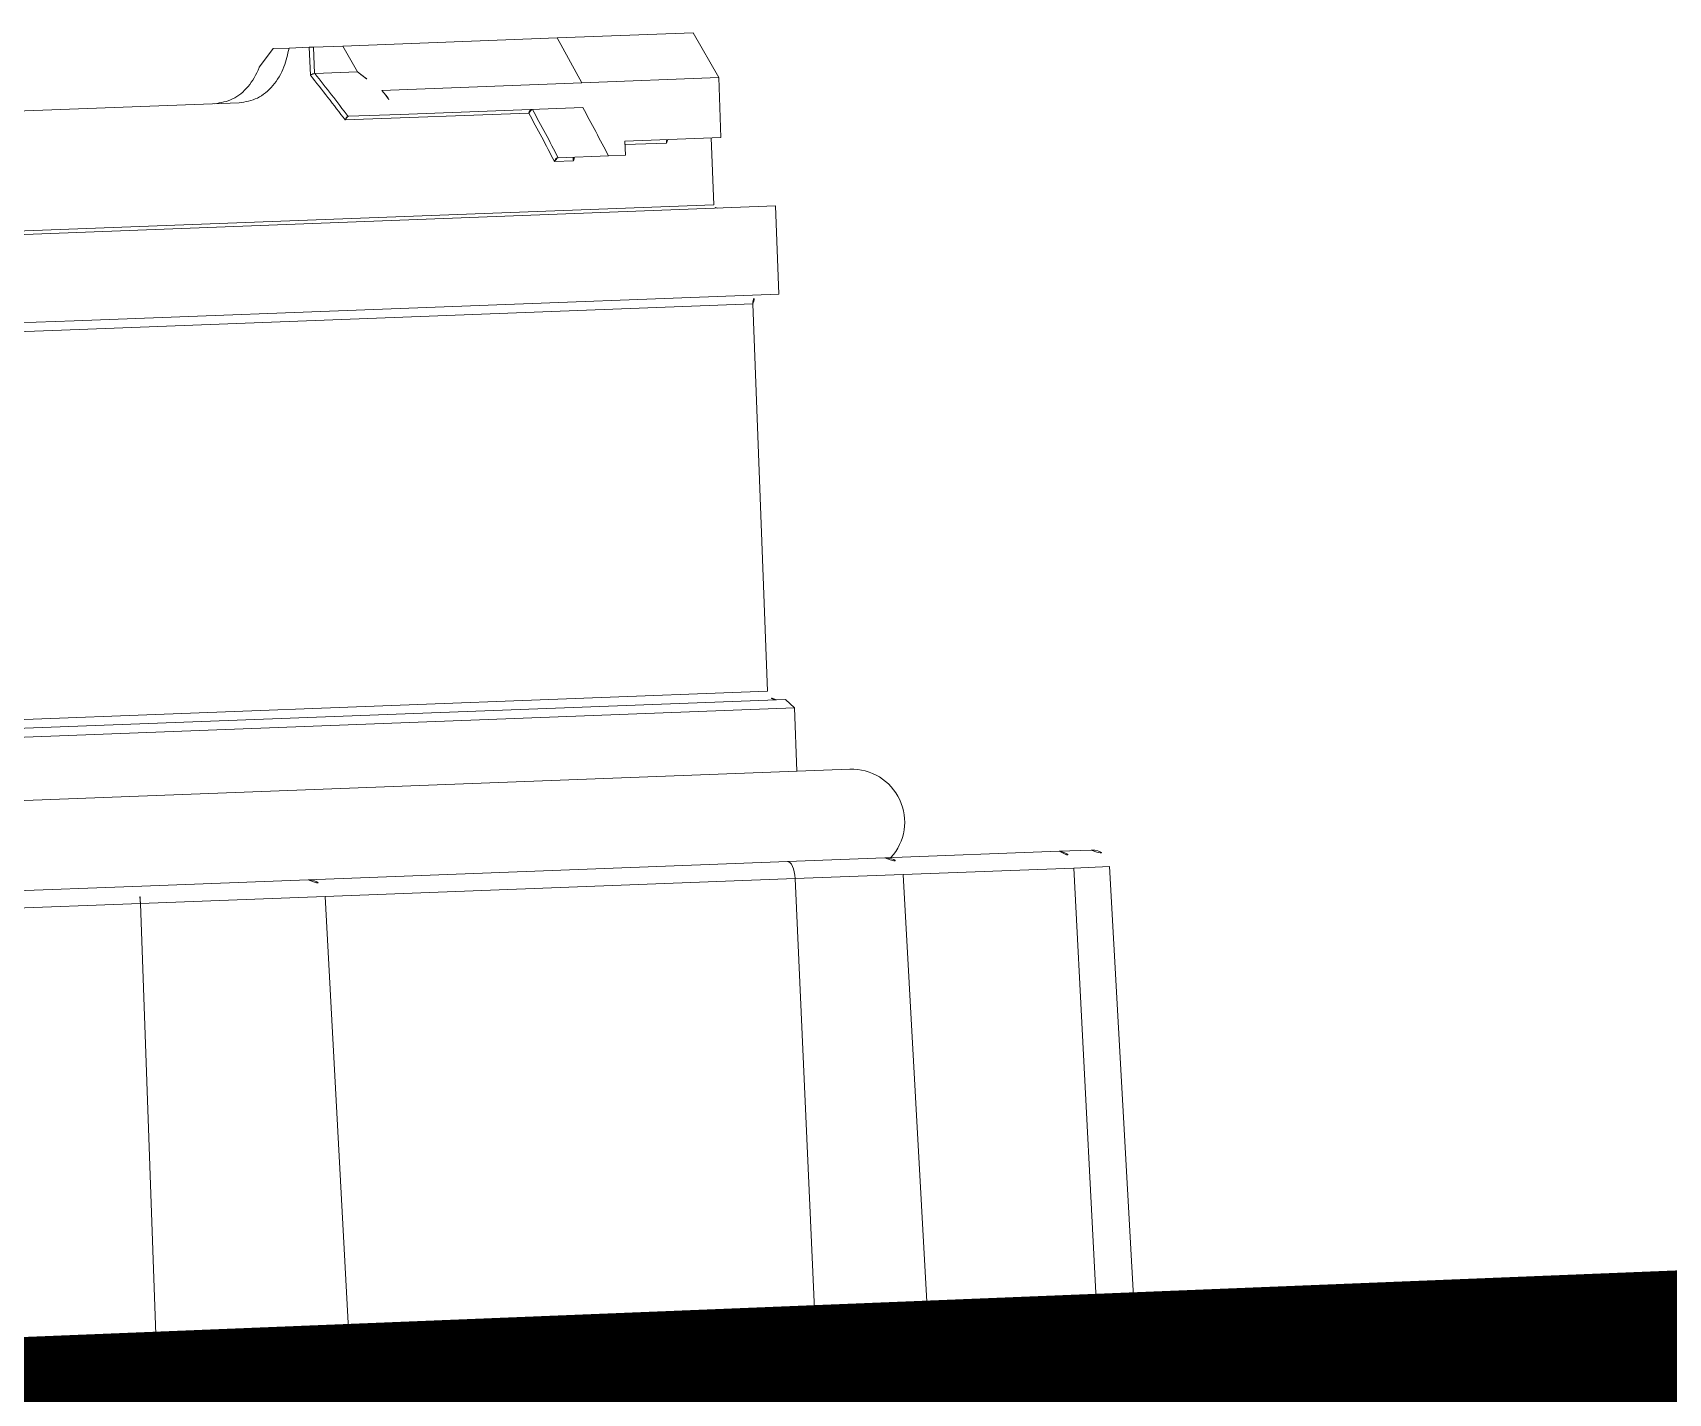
# Model space of a CAD drawing. Header units: metres. Extents: x 1956498 to 1957612, y 2277909 to 2278547.
# Drawn here: x 1956882.1583 to 1956882.2511, y 2278040.0061 to 2278040.0833 of the extents above; entities that cross this region are included whole.
import ezdxf
from ezdxf.enums import TextEntityAlignment as Align

# ---------------------------------------------------------------- set-up
doc = ezdxf.new("R2010")
doc.units = ezdxf.units.M
doc.layers.add('UBS-100-Postes', color=8, linetype='Continuous')
doc.layers.add('UBS_400_DETAIL POSTE HTA TOOLKIT UBS', color=7, linetype='Continuous')
doc.styles.get("Standard").update_dxf_attribs({"font": 'verdana.ttf'})

# ---------------------------------------------------------------- blocks, each defined once
blk = doc.blocks.new('PdL')
at = {"color": 7, "transparency": 33554687, "const_width": 0.05}
blk.add_lwpolyline([(0.099042, 2.32454), (5.098256, 2.322636), (5.096432, -0.259988), (0.097218, -0.258084)], close=True, dxfattribs=at)
at = {"color": 7, "transparency": 33554687}
blk.add_attdef('NUMERO', text='', height=1, dxfattribs=at).set_placement((3.833386, 0.977799), align=Align.MIDDLE_LEFT)
blk = doc.blocks.new('HSI 150 D3.58 PROFIL')
at = {"color": 3, "linetype": 'Continuous', "lineweight": 15}
for p, q in [((-43.1, 71.405), (-43.1, -94.595)), ((-75.197, -91.595), (-75.197, 68.405)), ((-70.197, -51.595), (-70.197, 68.405)), ((-47.197, -91.095), (-47.197, 67.905)), ((-46.697, 68.405), (-46.697, -91.595)), ((-69.697, 66.905), (-69.697, -50.845)), ((-47.697, -90.095), (-47.697, 66.905)), ((-75.397, -88.095), (-75.397, 64.905)), ((-38, -54.219), (-38, -17.044)), ((-37.017, -17.648), (-37.017, -54.094)), ((-82.197, -36.953), (-82.197, -61.421)), ((-69.697, -50.845), (-69.697, -90.095)), ((-70.197, -91.595), (-70.197, -51.595)), ((-38, -63.656), (-38, -54.219)), ((-37.017, -54.094), (-1.017, -54.015)), ((-37.017, -54.094), (-37.017, -64.578)), ((-84.197, -62.64), (-85.197, -63.459)), ((-85.197, -63.459), (-85.197, -64.36)), ((-38, -90.87), (-38, -63.656)), ((-85.197, -65.507), (-85.197, -64.36)), ((-37.017, -64.578), (-1.017, -65.157)), ((-37.017, -64.578), (-37.017, -91.258)), ((-85.197, -65.507), (-83.614, -65.507)), ((-85.197, -65.748), (-85.197, -65.507)), ((-83.696, -65.748), (-85.197, -65.748)), ((-85.197, -65.748), (-85.197, -67.407)), ((-83.697, -65.761), (-83.696, -65.748)), ((-83.697, -68.182), (-83.697, -65.761)), ((-85.197, -67.407), (-83.697, -68.182)), ((-85.197, -79.578), (-85.197, -67.407)), ((-81.197, -67.587), (-81.194, -67.561)), ((-81.197, -67.587), (-81.197, -70.518)), ((-80.997, -67.383), (-80.997, -77.805)), ((-82.599, -69.535), (-82.599, -80.877)), ((-81.197, -70.518), (-81.197, -80.877)), ((-82.599, -80.877), (-85.197, -79.578)), ((-85.197, -87.307), (-85.197, -79.578)), ((-78.397, -79.375), (-78.397, -79.379)), ((-78.397, -79.379), (-78.397, -82.235)), ((-78.197, -79.159), (-78.197, -80.243)), ((-78.197, -80.243), (-78.351, -80.243)), ((-82.599, -80.877), (-82.599, -88.649)), ((-78.397, -82.235), (-78.397, -83.197)), ((-78.397, -83.197), (-79.197, -83.197)), ((-79.197, -83.197), (-79.197, -88.649)), ((-78.997, -83.197), (-78.997, -85.554)), ((-78.997, -85.554), (-79.077, -85.554)), ((-82.599, -88.649), (-85.197, -87.307)), ((-79.197, -88.095), (-75.397, -88.095)), ((-79.197, -88.649), (-82.599, -88.649)), ((-69.697, -90.095), (-47.697, -90.095)), ((-38, -96.39), (-38, -90.87)), ((-75.197, -91.595), (-70.197, -91.595)), ((-47.197, -91.095), (-46.697, -91.595)), ((-46.697, -91.595), (-43.1, -91.595)), ((-37.017, -91.258), (-1.017, -91.502)), ((-37.017, -91.258), (-37.017, -97.389)), ((-38, -106.28), (-38, -96.39)), ((-37.017, -97.389), (-1.017, -98.018)), ((-37.017, -97.389), (-37.017, -107.077)), ((-38, -108.112), (-38, -106.28)), ((-37.017, -107.077), (-1.017, -107.577)), ((-37.017, -107.077), (-37.017, -109.112)), ((-37.017, -109.112), (-1.017, -109.741))]:
    blk.add_line(p, q, dxfattribs=at)
at = {"color": 3, "linetype": 'Continuous', "lineweight": 15, "flags": 128}
blk.add_lwpolyline([(-38, -90.87), (-37.981, -90.945), (-37.926, -91.017), (-37.835, -91.084), (-37.713, -91.142), (-37.565, -91.19), (-37.395, -91.227), (-37.21, -91.249), (-37.017, -91.258)], dxfattribs=at)
at = {"color": 3, "linetype": 'Continuous', "lineweight": 15}
for centre, radius, start, end in [((-37.256, -56.143), 2.063, 83.3535, 111.1343), ((-37.039, -63.616), 0.962, 182.3755, 271.29376), ((-75.397, -88.295), 0.2, 0, 90), ((-69.697, -90.595), 0.5, 90, 180), ((-47.697, -90.595), 0.5, 0, 90), ((-40.1, -94.595), 3, 180, 314.427), ((-37, -96.39), 1, 180, 269), ((-37.095, -106.168), 0.912, 187.04774, 274.88074), ((-37, -108.112), 1, 180, 269)]:
    blk.add_arc(centre, radius, start, end, dxfattribs=at)
for centre, major_axis, ratio, start_param, end_param in [((-63.655, -11.666), (-66.424, 66.424), 0.57735, 1.83003, 1.863686), ((-63.514, -11.595), (66.511, -66.164), 0.577346, 4.96857, 5.003767), ((14.886, -50.936), (126.663, -98.895), 0.508568, 4.281703, 4.293302), ((-63.797, -11.595), (-69.282, 69.282), 0.57735, 1.857152, 1.875143), ((-80.914, -11.595), (66.511, -66.164), 0.577346, 5.232647, 5.26916), ((-81.055, -11.666), (-66.424, 66.424), 0.57735, 2.092551, 2.129064), ((-81.197, -11.595), (-69.282, 69.282), 0.57735, 2.094395, 2.129402)]:
    blk.add_ellipse(centre, major_axis=major_axis, ratio=ratio, start_param=start_param, end_param=end_param, dxfattribs=at)
for points, knots in [([(-82.197, -60.022), (-82.243, -60.372), (-82.335, -61.074), (-83.049, -61.987), (-83.768, -62.454), (-84.181, -62.633), (-84.197, -62.64)], [0, 0, 0, 0, 0.329398, 0.658814, 0.986935, 1, 1, 1, 1]), ([(-82.197, -61.421), (-82.243, -61.774), (-82.334, -62.479), (-83.048, -63.392), (-84.034, -64.056), (-84.835, -64.265), (-85.197, -64.36)], [0, 0, 0, 0, 0.261818, 0.523649, 0.784526, 1, 1, 1, 1]), ([(-83.614, -65.507), (-83.614, -65.507), (-83.624, -65.523), (-83.642, -65.56), (-83.666, -65.621), (-83.686, -65.688), (-83.693, -65.728), (-83.696, -65.748)], [0, 0, 0, 0, 0.012189, 0.262735, 0.51713, 0.758311, 1, 1, 1, 1]), ([(-80.997, -67.383), (-80.998, -67.384), (-81.005, -67.386), (-81.034, -67.395), (-81.083, -67.419), (-81.137, -67.461), (-81.178, -67.51), (-81.189, -67.544), (-81.194, -67.561)], [0, 0, 0, 0, 0.011546, 0.078163, 0.326153, 0.557141, 0.778385, 1, 1, 1, 1]), ([(-80.997, -77.805), (-80.998, -77.805), (-81.017, -77.809), (-81.059, -77.823), (-81.115, -77.858), (-81.16, -77.907), (-81.191, -77.963), (-81.195, -78), (-81.197, -78.019)], [0, 0, 0, 0, 0.010321, 0.195424, 0.410527, 0.611067, 0.805421, 1, 1, 1, 1]), ([(-78.197, -79.159), (-78.198, -79.16), (-78.218, -79.163), (-78.259, -79.177), (-78.315, -79.212), (-78.36, -79.261), (-78.391, -79.317), (-78.395, -79.356), (-78.397, -79.375)], [0, 0, 0, 0, 0.010319, 0.195789, 0.410774, 0.611219, 0.805497, 1, 1, 1, 1]), ([(-78.197, -80.243), (-78.198, -80.242), (-78.212, -80.236), (-78.254, -80.222), (-78.312, -80.219), (-78.36, -80.242), (-78.388, -80.277), (-78.394, -80.307), (-78.396, -80.322)], [0, 0, 0, 0, 0.0077, 0.171331, 0.477284, 0.698976, 0.849037, 1, 1, 1, 1]), ([(-78.997, -85.554), (-78.998, -85.554), (-79.015, -85.55), (-79.058, -85.544), (-79.116, -85.557), (-79.166, -85.593), (-79.183, -85.631), (-79.19, -85.648)], [0, 0, 0, 0, 0.0086458, 0.2212919, 0.5574409, 0.8016011, 1, 1, 1, 1])]:
    blk.add_open_spline(points, degree=3, knots=knots, dxfattribs=at)
blk = doc.blocks.new('UBS_PDL C1752')
at = {"xscale": -0.001, "yscale": 0.001, "zscale": 0.001, "rotation": 270}
blk.add_blockref('HSI 150 D3.58 PROFIL', (-1.958979, -1.308879), dxfattribs=at)

msp = doc.modelspace()

# ---------------------------------------------------------------- block references
at = {"layer": 'UBS-100-Postes', "transparency": 33554687, "rotation": 2.328970658530212}
msp.add_blockref('PdL', (1956877.659377, 2278037.476532), dxfattribs=at)
at = {"layer": 'UBS_400_DETAIL POSTE HTA TOOLKIT UBS', "transparency": 33554687, "rotation": 182.1729597041509}
msp.add_blockref('UBS_PDL C1752', (1956880.203834, 2278038.612601), dxfattribs=at)

doc.saveas('drawing.dxf')
